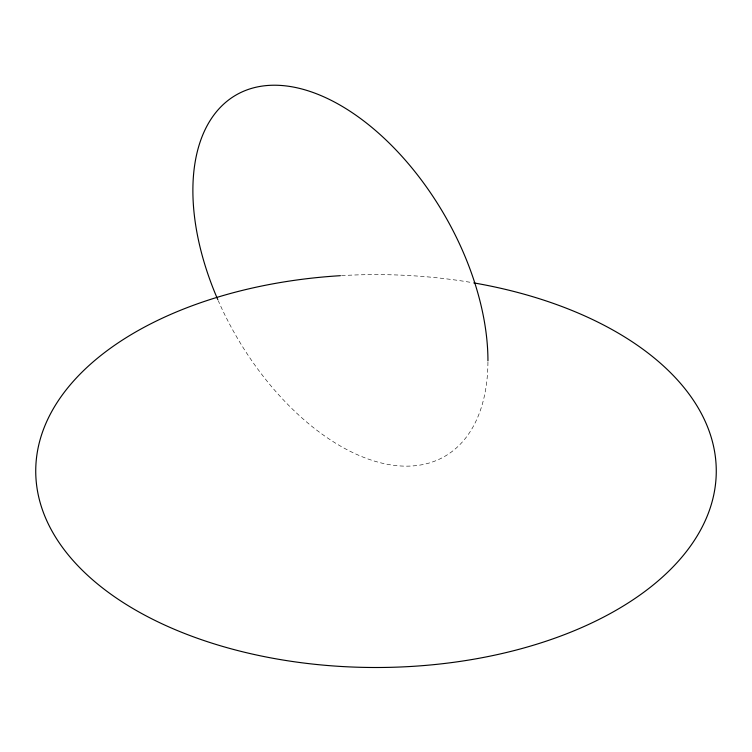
<?xml version="1.0" encoding="UTF-8"?>
<svg xmlns="http://www.w3.org/2000/svg" width="752" height="752" viewBox="0 0 752 752"><rect width="100%" height="100%" fill="white"/><g stroke="black" fill="none" stroke-linecap="round" stroke-linejoin="round"><path stroke-width="0.56" stroke-dasharray="3.76 2.82" d="M341.558 275.617A340.271 196.451 0 0 1 472.623 282.696M487.935 362.088A208.642 120.461 60 0 1 383.2 463.429A208.642 120.461 60 0 1 218.296 300.772"/><path stroke-width="1.13" d="M473.779 282.893A340.271 196.451 0 0 1 639.943 595.039A340.271 196.451 0 0 1 76.789 564.602A340.271 196.451 0 0 1 340.412 275.683M217.836 299.719A208.642 120.461 60 0 1 297.501 87.918A208.642 120.461 60 0 1 487.945 360.866"/></g></svg>
